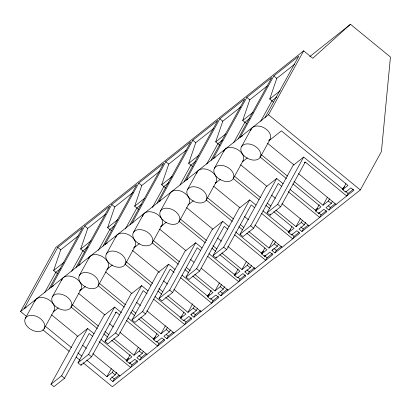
<?xml version="1.0" encoding="UTF-8"?>
<svg xmlns="http://www.w3.org/2000/svg" width="411" height="411" viewBox="0 0 411 411"><rect width="100%" height="100%" fill="white"/><g stroke="black" fill="none" stroke-linecap="round" stroke-linejoin="round"><path stroke-width="0.62" d="M57.823 273.911L53.651 270.495L60.715 249.826L78.188 235.965M84.337 252.071L80.659 249.061L87.728 228.398L105.694 214.136M111.345 230.643L107.667 227.632L114.736 206.964L133.205 192.312M138.851 209.615L134.68 206.199L141.744 185.531L159.715 171.274M165.859 188.187L161.687 184.765L168.757 164.102L186.224 150.241M192.867 166.753L188.695 163.337L195.764 142.668L213.73 128.412M219.88 145.319L215.708 141.903L222.772 121.24L240.743 106.978M246.888 123.891L242.716 120.474L249.78 99.806L267.253 85.945M273.402 102.051L269.724 99.041L276.793 78.373L294.759 64.116M26.504 316.393L20.55 311.517L55.691 247.602L303.667 50.836L312.771 58.295L350.47 24.285L390.45 57.031L381.413 151.597L360.329 189.949L112.352 386.715L83.073 362.733M24.023 308.764L57.756 247.401L82.714 227.602L48.981 288.959M25.39 318.212L35.228 300.318M44.655 292.642L55.845 272.288L60.833 268.326M75.989 267.525L109.722 206.168L84.764 225.973L51.031 287.33L53.728 285.676M52.397 296.783L62.241 278.884M71.663 271.209L82.852 250.859L87.841 246.898M78.039 265.896L111.777 204.539L136.729 184.734L102.997 246.097M44.152 328.697A10.748 7.146 28.8 0 0 33.147 315.458A10.748 7.146 28.8 0 0 27.013 326.211A10.748 7.146 28.8 0 0 44.152 328.697L53.99 310.803M79.41 275.349L89.249 257.456M98.373 250.325L109.86 229.425L114.356 225.86M130.01 224.663L163.742 163.306L138.784 183.106L105.052 244.468L107.209 243.148M71.16 307.269A10.748 7.146 28.8 0 0 60.155 294.024A10.748 7.146 28.8 0 0 54.021 304.782A10.748 7.146 28.8 0 0 71.16 307.269L80.998 289.37M106.418 253.921L116.256 236.022M125.381 228.896L136.868 207.997L141.363 204.431M157.017 203.234L190.75 141.872L165.792 161.677L132.059 223.034L133.138 222.377M98.167 285.835A10.748 7.146 28.8 0 0 87.168 272.596A10.748 7.146 28.8 0 0 81.034 283.349A10.748 7.146 28.8 0 0 98.167 285.835L108.006 267.936M133.426 232.487L143.264 214.588M92.619 336.311L89.166 333.48L64.568 378.223L53.933 386.664L50.969 384.234L76.975 336.938L87.61 328.497L94.027 333.753M152.389 207.463L163.881 186.563L168.87 182.602M50.969 384.234L61.604 375.798L87.61 328.497M159.067 201.606L192.8 140.243L217.758 120.438L184.025 181.801M125.18 264.401A10.748 7.146 28.8 0 0 114.176 251.162A10.748 7.146 28.8 0 0 108.042 261.92A10.748 7.146 28.8 0 0 125.18 264.401L135.019 246.508M160.439 211.054L170.277 193.16A10.748 7.146 28.8 0 1 183.198 192.194A10.748 7.146 28.8 0 1 189.034 203.645L179.196 221.539A10.748 7.146 28.8 0 1 162.057 219.053A10.748 7.146 28.8 0 1 168.197 208.3A10.748 7.146 28.8 0 1 179.196 221.539M119.627 314.877L116.174 312.052L91.576 356.789L80.941 365.23L77.982 362.805L103.983 315.504L114.618 307.068L121.528 312.725M180.003 184.929L190.889 165.13L195.379 161.564M80.941 365.23L81.558 364.11M77.982 362.805L88.617 354.364L114.618 307.068M211.033 160.367L244.766 99.01L219.813 118.81L186.08 180.172L187.699 179.181M152.188 242.973A10.748 7.146 28.8 0 0 141.184 229.728A10.748 7.146 28.8 0 0 135.049 240.486A10.748 7.146 28.8 0 0 152.188 242.973L162.026 225.074M187.447 189.625L197.285 171.726M147.133 293.85L143.182 290.618L118.584 335.361L107.949 343.796L104.99 341.371L130.991 294.076L141.625 285.635L148.042 290.89M206.712 164.051L217.897 143.701L222.392 140.136M104.99 341.371L115.625 332.936L141.625 285.635M213.088 158.738L246.821 97.381L271.779 77.576L238.046 138.939M214.455 168.191L224.293 150.298M174.141 272.421L170.19 269.184L145.597 313.927L134.962 322.368L131.998 319.943L158.004 272.642L168.638 264.201L175.055 269.462M233.72 142.617L244.91 122.267L249.898 118.306M131.998 319.943L142.632 311.502L168.638 264.201M86.716 360.118L106.937 376.682L111.366 368.631M240.096 137.31L273.829 75.948L298.787 56.148L265.054 117.505M206.209 200.111A10.748 7.146 28.8 0 0 195.204 186.866A10.748 7.146 28.8 0 0 189.07 197.624A10.748 7.146 28.8 0 0 206.209 200.111L216.047 182.212M106.937 376.682L112.26 372.464L113.436 370.316M130.123 354.657L126.578 361.099L129.542 363.524L134.859 359.306L137.819 361.731L112.861 381.531L109.901 379.106L115.219 374.889L116.626 372.33M241.468 146.763L251.306 128.864M112.861 381.531L114.268 378.978L119.02 375.207M200.655 250.587L197.203 247.756L172.605 292.498L161.97 300.934L159.011 298.509L185.012 251.208L195.646 242.773L202.063 248.028M260.728 121.188L271.918 100.834L276.911 96.878M159.011 298.509L169.645 290.068L195.646 242.773M113.729 338.685L133.95 355.253L138.379 347.197M129.542 363.524L130.102 362.502M233.217 178.677A10.748 7.146 28.8 0 0 222.212 165.438A10.748 7.146 28.8 0 0 216.078 176.191A10.748 7.146 28.8 0 0 233.217 178.677L243.055 160.778M20.55 311.517L268.527 114.751L303.667 50.836M133.95 355.253L139.267 351.03L140.449 348.882M137.3 360.709L132.003 364.927L130.621 367.439L99.036 341.567M156.838 333.763L153.591 339.666L156.55 342.091L161.867 337.873L164.826 340.298L139.874 360.103L136.909 357.678L142.227 353.455L143.352 351.41M139.874 360.103L141.276 357.544L146.028 353.779M227.668 229.153L224.211 226.322L199.612 271.065L188.978 279.501L186.019 277.076L212.019 229.78L222.654 221.339L229.071 226.595M186.019 277.076L196.653 268.64L222.654 221.339M140.737 317.256L160.958 333.819L165.386 325.764M260.225 157.243A10.748 7.146 28.8 0 0 249.225 144.004A10.748 7.146 28.8 0 0 243.086 154.762A10.748 7.146 28.8 0 0 260.225 157.243L270.063 139.35M160.958 333.819L166.275 329.601L167.457 327.454M164.308 339.275L159.016 343.498L157.634 346.011L126.537 320.539M183.845 312.329L180.599 318.237L183.558 320.662L188.875 316.444L191.839 318.869L166.881 338.669L163.922 336.244L169.24 332.026L170.36 329.982M166.881 338.669L168.289 336.116L173.036 332.345M254.676 207.719L251.219 204.889L226.625 249.631L215.991 258.072L213.026 255.647L239.027 208.346L249.667 199.91L256.079 205.166M215.991 258.072L216.602 256.952M213.026 255.647L223.661 247.206L249.667 199.91M167.745 295.822L187.966 312.386L192.692 303.796M187.966 312.386L193.283 308.168L194.465 306.02M191.321 317.847L186.024 322.065L184.642 324.577L153.55 299.105M211.151 290.361L207.606 296.804L210.571 299.229L215.888 295.011L218.847 297.436L193.889 317.241L190.93 314.811L191.49 313.788M190.93 314.811L196.247 310.593L197.372 308.548M193.889 317.241L195.297 314.682L200.522 310.536M281.684 186.291L278.232 183.46L253.633 228.203L242.999 236.638L240.034 234.213L266.04 186.918L276.675 178.477L283.092 183.732M240.034 234.213L250.674 225.778L276.675 178.477M194.752 274.389L214.979 290.957L219.402 282.902M214.979 290.957L220.296 286.734L221.478 284.587M218.328 296.413L213.032 300.631L211.65 303.148L180.557 277.677M238.159 268.928L234.614 275.37L237.579 277.8L242.896 273.577L245.855 276.002L220.902 295.807L217.938 293.382L223.255 289.164L224.663 286.606M220.902 295.807L222.305 293.248L227.53 289.103M353.373 189.255L348.081 193.473L346.699 195.985L305.239 162.026L280.641 206.769L270.006 215.21L267.047 212.78L293.048 165.484L303.683 157.043L343.17 189.389M270.006 215.21L270.623 214.09M267.047 212.78L277.682 204.344L303.683 157.043M221.765 252.96L241.987 269.524L246.415 261.473M241.987 269.524L247.304 265.306L248.485 263.158M245.336 274.98L240.039 279.203L238.663 281.715L207.565 256.243M264.874 248.033L261.627 253.941L264.586 256.366L269.904 252.149L272.868 254.573L247.91 274.373L244.946 271.948L245.511 270.926M244.946 271.948L250.263 267.731L251.671 265.172M247.91 274.373L249.313 271.82L254.543 267.674M248.773 231.527L268.994 248.09L273.423 240.039M264.586 256.366L265.152 255.344M268.994 248.09L274.312 243.872L275.493 241.725M272.344 253.551L267.052 257.769L265.67 260.281L234.578 234.815M291.882 226.605L288.635 232.508L291.594 234.933L296.917 230.715L299.876 233.14L274.918 252.945L271.959 250.52L272.519 249.498M271.959 250.52L277.276 246.297L278.401 244.252M274.918 252.945L276.326 250.386L281.55 246.24M275.781 210.098L296.007 226.661L300.431 218.606M291.594 234.933L292.159 233.91M296.007 226.661L301.325 222.443L302.501 220.296M298.874 232.503L294.06 236.34L292.678 238.853L261.586 213.381M319.188 204.632L315.643 211.079L318.607 213.504L323.925 209.281L326.884 211.711L301.926 231.511L298.967 229.086L304.284 224.868L305.692 222.31M301.926 231.511L303.333 228.958L308.086 225.187M293.916 181.39L323.015 205.228L327.444 197.177M318.607 213.504L319.167 212.482M323.015 205.228L328.332 201.01L329.514 198.862M326.365 210.689L321.068 214.907L319.686 217.419L288.101 191.547M345.903 183.738L342.656 189.646L345.615 192.071L350.932 187.853L353.897 190.278L328.939 210.083L325.974 207.653L331.292 203.435L332.417 201.39M328.939 210.083L330.341 207.524L335.093 203.753M309.73 56.615L350.47 24.285M53.651 270.495L64.131 262.177M80.659 249.061L91.139 240.743M107.667 227.632L117.654 219.71M134.68 206.199L144.662 198.277M161.687 184.765L172.168 176.447M188.695 163.337L198.683 155.415M215.708 141.903L225.69 133.981M242.716 120.474L253.197 112.157M269.724 99.041L280.21 90.723M53.332 311.841L58.321 307.88M79.842 290.808L85.329 286.452M106.85 269.375L112.342 265.018M133.858 247.941L139.35 243.584M160.871 226.512L166.357 222.156M187.878 205.079L193.37 200.722M215.385 183.249L220.378 179.288M242.398 161.821L247.386 157.86M268.907 140.783L281.386 130.883L347.973 185.428L342.656 189.646M115.208 312.817L116.174 312.052M304.274 162.797L305.239 162.026M126.059 360.231L128.53 358.274M153.072 338.803L155.538 336.84M180.08 317.369L182.052 315.802M207.087 295.935L209.559 293.978M234.095 274.507L236.073 272.94M261.108 253.073L263.574 251.116M288.116 231.64L290.587 229.682M315.124 210.211L317.595 208.249M342.137 188.777L344.603 186.82M126.578 361.099L131.895 356.882L111.674 340.313M153.591 339.666L158.908 335.448L138.682 318.885M180.599 318.237L185.916 314.014L165.695 297.451M207.606 296.804L212.924 292.586L192.702 276.017M234.614 275.37L239.932 271.152L219.71 254.589M261.627 253.941L266.945 249.718L246.723 233.155M288.635 232.508L293.952 228.29L273.731 211.727M315.643 211.079L320.96 206.856L292.848 183.83M240.635 136.976L242.793 135.656M213.628 158.41L215.246 157.418M159.607 201.272L160.686 200.614M78.583 265.568L80.202 264.576M24.562 308.43L26.181 307.438M273.829 75.948L276.793 78.373M268.527 114.751L360.329 189.949M246.821 97.381L249.78 99.806M267.643 143.372L293.947 164.919M298.55 173.699L336.064 204.426M328.332 201.01L331.292 203.435M328.368 205.906L330.341 207.524M219.813 118.81L222.772 121.24M261.36 154.726L287.5 176.139M259.803 156.761L286.436 178.574M290.002 189.394L316.157 210.817M240.635 164.806L266.939 186.353M271.543 195.133L275.493 198.369M281.91 203.625L309.051 225.86M301.325 222.443L304.284 224.868M277.682 204.344L280.641 206.769M300.867 226.934L303.333 228.958M192.8 140.243L195.764 142.668M234.352 176.16L260.492 197.573M267.397 203.229L270.849 206.055M233.284 178.595L258.935 199.602M265.84 205.259L269.786 208.49M262.989 210.822L289.149 232.251M213.628 186.24L239.926 207.781M244.535 216.566L248.48 219.798M254.897 225.053L282.044 247.288M274.312 243.872L277.276 246.297M250.674 225.778L253.633 228.203M273.854 248.367L276.326 250.386M165.792 161.677L168.757 164.102M207.339 197.588L233.484 219.001M240.389 224.658L243.841 227.489M206.276 200.029L232.415 221.442M238.827 226.692L242.773 229.924M235.488 231.85L262.141 253.685M186.62 207.668L212.919 229.215M217.527 237.995L221.472 241.231M227.889 246.487L255.036 268.722M247.304 265.306L250.263 267.731M223.661 247.206L226.625 249.631M246.847 269.796L249.313 271.82M138.784 183.106L141.744 185.531M180.331 219.022L206.476 240.435M212.888 245.686L216.833 248.917M178.775 221.051L205.408 242.87M211.819 248.126L215.765 251.357M208.973 253.69L235.128 275.113M159.607 229.102L185.911 250.643M190.514 259.428L193.971 262.259M201.375 268.321L228.023 290.151M220.296 286.734L223.255 289.164M196.653 268.64L199.612 271.065M220.332 291.635L222.305 293.248M111.777 204.539L114.736 206.964M153.324 240.45L179.463 261.864M186.368 267.52L190.314 270.757M152.255 242.891L178.4 264.304M184.811 269.554L188.757 272.786M181.96 275.118L208.12 296.547M132.599 250.53L159.396 272.483M163.506 280.857L167.452 284.093M173.868 289.349L201.015 311.584M193.283 308.168L196.247 310.593M169.645 290.068L172.605 292.498M192.826 312.663L195.297 314.682M84.764 225.973L87.728 228.398M126.316 261.884L152.455 283.297M158.867 288.548L162.813 291.784M124.754 263.919L150.894 285.332M157.798 290.988L161.749 294.219M154.952 296.552L181.112 317.98M105.591 271.964L131.89 293.511M136.498 302.291L140.444 305.527M146.861 310.783L174.007 333.018M166.275 329.601L169.24 332.026M142.632 311.502L145.597 313.927M166.311 334.497L168.289 336.116M57.756 247.401L60.715 249.826M99.303 283.318L125.447 304.731M132.352 310.387L135.805 313.213M98.239 285.753L124.379 307.166M130.79 312.417L134.736 315.648M127.944 317.98L154.104 339.409M78.578 293.397L104.882 314.939M109.485 323.724L113.436 326.956M119.853 332.211L146.999 354.446M139.267 351.03L142.227 353.455M115.625 332.936L118.584 335.361M138.81 355.525L141.276 357.544M72.295 304.746L98.434 326.159M104.846 331.415L108.792 334.646M70.733 306.781L97.371 328.6M103.783 333.85L107.728 337.082M100.936 339.414L127.091 360.843M51.57 314.826L77.874 336.373M82.477 345.153L86.428 348.389M92.84 353.645L119.986 375.88M112.26 372.464L115.219 374.889M88.617 354.364L91.576 356.789M111.802 376.954L114.268 378.978M45.287 326.18L71.427 347.593M77.838 352.844L81.784 356.075M42.878 329.807L69.182 351.354M76.127 357.041L80.099 360.293M61.604 375.798L64.568 378.223M345.63 191.418L348.081 193.473M318.623 212.847L321.068 214.907M291.615 234.28L294.06 236.34M264.602 255.714L267.052 257.769M237.594 277.142L240.039 279.203M210.586 298.576L213.032 300.631M183.573 320.005L186.024 322.065M156.565 341.438L159.016 343.498M129.557 362.872L132.003 364.927M34.755 301.479A10.748 7.146 28.8 0 1 48.149 299.352A10.748 7.146 28.8 0 1 53.23 311.8M250.705 130.652A10.748 7.146 28.8 0 1 264.227 127.898A10.748 7.146 28.8 0 1 268.83 140.778M223.82 151.454A10.748 7.146 28.8 0 1 237.219 149.327A10.748 7.146 28.8 0 1 242.295 161.78M196.689 173.514A10.748 7.146 28.8 0 1 209.795 170.539A10.748 7.146 28.8 0 1 215.287 183.214M142.668 216.376A10.748 7.146 28.8 0 1 156.19 213.622A10.748 7.146 28.8 0 1 160.788 226.502M115.784 237.183A10.748 7.146 28.8 0 1 129.583 235.287A10.748 7.146 28.8 0 1 133.78 247.936M88.776 258.611A10.748 7.146 28.8 0 1 102.169 256.485A10.748 7.146 28.8 0 1 107.25 268.938M61.64 280.672A10.748 7.146 28.8 0 1 75.162 277.918A10.748 7.146 28.8 0 1 79.76 290.798"/></g></svg>
